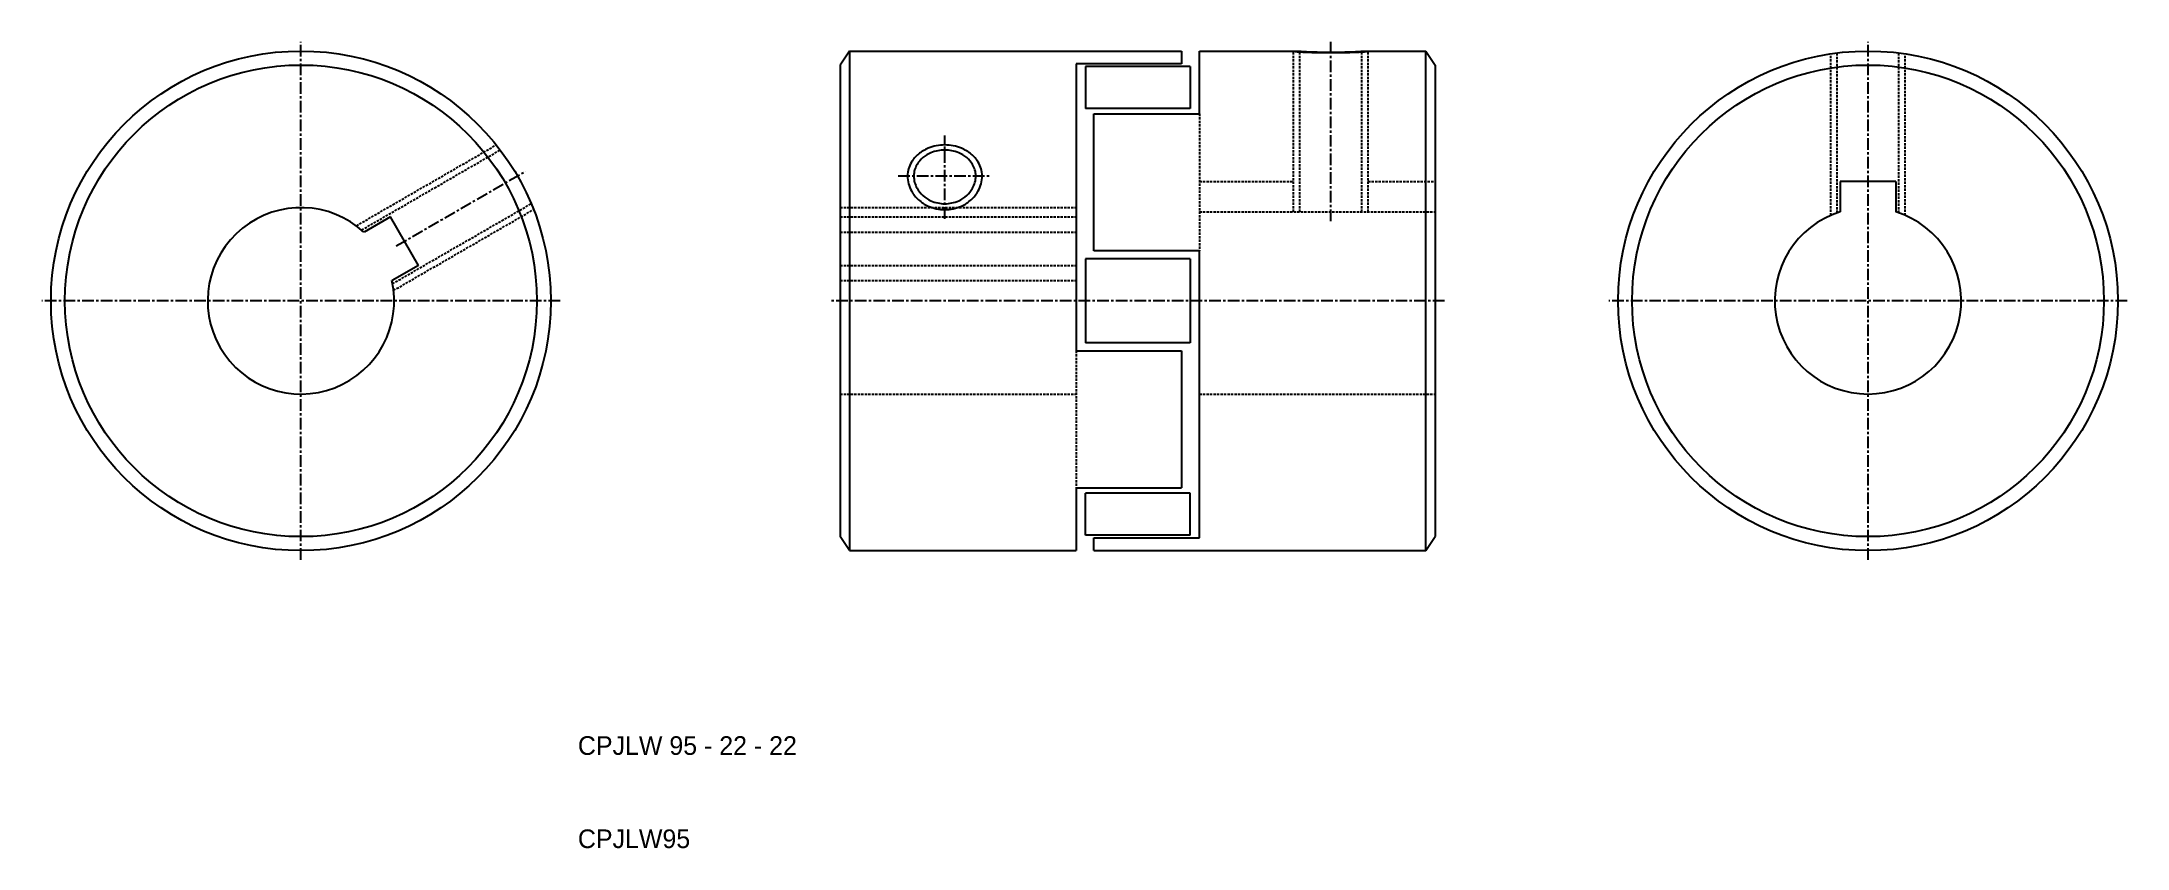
# Model space of a CAD drawing. Extents: x 47 to 270, y 75 to 162.
import ezdxf

# ---------------------------------------------------------------- set-up
doc = ezdxf.new("R2010")
doc.units = 0
doc.linetypes.add('CENTER', pattern=[2, 1.25, -0.25, 0.25, -0.25])
doc.linetypes.add('HIDDEN', pattern=[0.375, 0.25, -0.125])
doc.layers.get('0').update_dxf_attribs({"linetype": 'CONTINUOUS'})
for name, color, linetype in [('CENTER', 1, 'CENTER'), ('CONTINUOUS', 7, 'CONTINUOUS'), ('DOTTED', 2, 'HIDDEN'), ('THIN', 4, 'CONTINUOUS')]:
    doc.layers.add(name, color=color, linetype=linetype)

msp = doc.modelspace()

# ---------------------------------------------------------------- linework, layer by layer
at = {"layer": 'CENTER'}
for p, q in [((74.52, 106.07), (74.52, 161.67)), ((184.96, 142.41), (184.96, 161.67)), ((242.56, 106.07), (242.56, 161.67)), ((143.56, 142.66), (143.56, 151.59)), ((84.74, 139.77), (98.6, 147.77)), ((138.56, 147.27), (148.56, 147.27)), ((102.32, 133.87), (46.72, 133.87)), ((197.16, 133.87), (131.36, 133.87)), ((270.36, 133.87), (214.76, 133.87))]:
    msp.add_line(p, q, dxfattribs=at)
at = {"layer": 'CONTINUOUS'}
for p, q in [((133.36, 160.67), (132.36, 159.17)), ((132.36, 159.17), (132.36, 108.57)), ((133.36, 160.67), (168.96, 160.67)), ((133.36, 160.67), (133.36, 107.07)), ((157.66, 159.29), (157.66, 128.52)), ((168.96, 159.29), (157.66, 159.29)), ((169.86, 159), (158.66, 159)), ((158.66, 159), (158.66, 154.5)), ((168.96, 160.67), (168.96, 159.29)), ((169.86, 159), (169.86, 154.5)), ((170.86, 153.94), (170.86, 160.67)), ((170.86, 160.67), (181.64, 160.67)), ((188.29, 160.67), (195.16, 160.67)), ((195.16, 160.67), (196.16, 159.17)), ((195.16, 107.07), (195.16, 160.67)), ((196.16, 159.17), (196.16, 108.57)), ((169.86, 154.5), (158.66, 154.5)), ((159.56, 153.94), (170.86, 153.94)), ((159.56, 139.22), (159.56, 153.94)), ((239.56, 146.67), (239.56, 143.41)), ((245.56, 146.67), (239.56, 146.67)), ((245.56, 146.67), (245.56, 143.41)), ((84.11, 142.87), (81.29, 141.24)), ((87.11, 137.67), (84.11, 142.87)), ((170.86, 139.22), (159.56, 139.22)), ((170.86, 108.46), (170.86, 139.22)), ((87.11, 137.67), (84.29, 136.04)), ((158.66, 138.37), (158.66, 129.37)), ((169.86, 138.37), (158.66, 138.37)), ((169.86, 138.37), (169.86, 129.37)), ((157.66, 128.52), (168.96, 128.52)), ((169.86, 129.37), (158.66, 129.37)), ((168.96, 128.52), (168.96, 113.8)), ((157.66, 113.8), (168.96, 113.8)), ((157.66, 113.8), (157.66, 107.07)), ((158.66, 108.74), (158.66, 113.24)), ((169.86, 113.24), (158.66, 113.24)), ((169.86, 108.74), (169.86, 113.24)), ((133.36, 107.07), (132.36, 108.57)), ((169.86, 108.74), (158.66, 108.74)), ((159.56, 107.07), (159.56, 108.46)), ((159.56, 108.46), (170.86, 108.46)), ((195.16, 107.07), (196.16, 108.57)), ((133.36, 107.07), (157.66, 107.07)), ((159.56, 107.07), (195.16, 107.07))]:
    msp.add_line(p, q, dxfattribs=at)
for points in [[(181.64, 160.67, 0.061585), (181.99, 160.62, 0.007903), (182.61, 160.59, 0.004148), (183.48, 160.57, 0.004176), (184.96, 160.56, 0.004176), (186.45, 160.57, 0.004148), (187.31, 160.59, 0.007903), (187.94, 160.62, 0.061585), (188.29, 160.67, 0.061585), (188.29, 160.67, 0.061585)], [(146.89, 147.27, 0.136314), (146.54, 148.51, 0.084045), (145.91, 149.23, 0.075066), (145.05, 149.75, 0.098784), (143.56, 150.05, 0.098784), (142.08, 149.75, 0.075066), (141.21, 149.23, 0.084045), (140.59, 148.51, 0.136314), (140.24, 147.27, 0.136314)], [(140.24, 147.27, 0.128137), (140.59, 145.94, 0.08297), (141.21, 145.16, 0.077485), (142.08, 144.6, 0.105543), (143.56, 144.29, 0.105543), (145.05, 144.6, 0.077485), (145.91, 145.16, 0.08297), (146.54, 145.94, 0.128137), (146.89, 147.27, 0.128137), (146.89, 147.27, 0.128137)]]:
    msp.add_lwpolyline(points, format="xyb", dxfattribs=at)
for centre, radius in [((74.52, 133.87), 26.8), ((74.52, 133.87), 25.3), ((242.56, 133.87), 26.8), ((242.56, 133.87), 25.3)]:
    msp.add_circle(centre, radius, dxfattribs=at)
for centre, start, end in [((74.52, 133.87), 47.4576, 12.5424), ((242.56, 133.87), 107.4576, 72.5424)]:
    msp.add_arc(centre, 10, start, end, dxfattribs=at)
at = {"layer": 'DOTTED'}
for p, q in [((180.96, 143.41), (180.96, 160.67)), ((181.64, 143.41), (181.64, 160.67)), ((188.29, 143.41), (188.29, 160.67)), ((188.96, 143.41), (188.96, 160.67)), ((238.56, 143.04), (238.56, 160.37)), ((239.24, 143.3), (239.24, 160.46)), ((245.88, 143.3), (245.88, 160.46)), ((246.56, 143.04), (246.56, 160.37)), ((170.86, 153.94), (170.86, 139.22)), ((80.46, 141.92), (95.47, 150.59)), ((81.03, 141.47), (95.89, 150.05)), ((170.86, 146.67), (180.96, 146.67)), ((188.96, 146.67), (196.16, 146.67)), ((84.35, 135.71), (99.22, 144.29)), ((84.46, 134.99), (99.47, 143.66)), ((132.36, 143.87), (157.66, 143.87)), ((170.86, 143.41), (196.16, 143.41)), ((132.36, 142.87), (157.66, 142.87)), ((132.36, 141.24), (157.66, 141.24)), ((132.36, 137.67), (157.66, 137.67)), ((132.36, 136.04), (157.66, 136.04)), ((157.66, 128.52), (157.66, 113.8)), ((132.36, 123.87), (157.66, 123.87)), ((170.86, 123.87), (196.16, 123.87))]:
    msp.add_line(p, q, dxfattribs=at)
at = {"layer": 'THIN'}
for points in [[(180.96, 160.67, 0.075692), (181.39, 160.6, 0.009776), (182.14, 160.55, 0.005136), (183.18, 160.52, 0.005172), (184.96, 160.5, 0.005172), (186.75, 160.52, 0.005136), (187.79, 160.55, 0.009776), (188.54, 160.6, 0.075692), (188.96, 160.67, 0.075692), (188.96, 160.67, 0.075692)], [(147.56, 147.27, 0.137208), (147.14, 148.75, 0.084135), (146.39, 149.61, 0.074794), (145.35, 150.24, 0.098083), (143.56, 150.59, 0.098083), (141.78, 150.24, 0.074794), (140.74, 149.61, 0.084135), (139.99, 148.75, 0.137208), (139.56, 147.27, 0.137208)], [(139.56, 147.27, 0.127347), (139.99, 145.66, 0.082842), (140.74, 144.72, 0.07771), (141.78, 144.04, 0.106231), (143.56, 143.66, 0.106231), (145.35, 144.04, 0.07771), (146.39, 144.72, 0.082842), (147.14, 145.66, 0.127347), (147.56, 147.27, 0.127347), (147.56, 147.27, 0.127347)]]:
    msp.add_lwpolyline(points, format="xyb", dxfattribs=at)

# ---------------------------------------------------------------- texts
for s, p in [('CPJLW 95 - 22 - 22', (104.22, 85.16)), ('CPJLW95', (104.22, 75.16))]:
    msp.add_text(s, height=2).set_placement(p)

doc.saveas('drawing.dxf')
